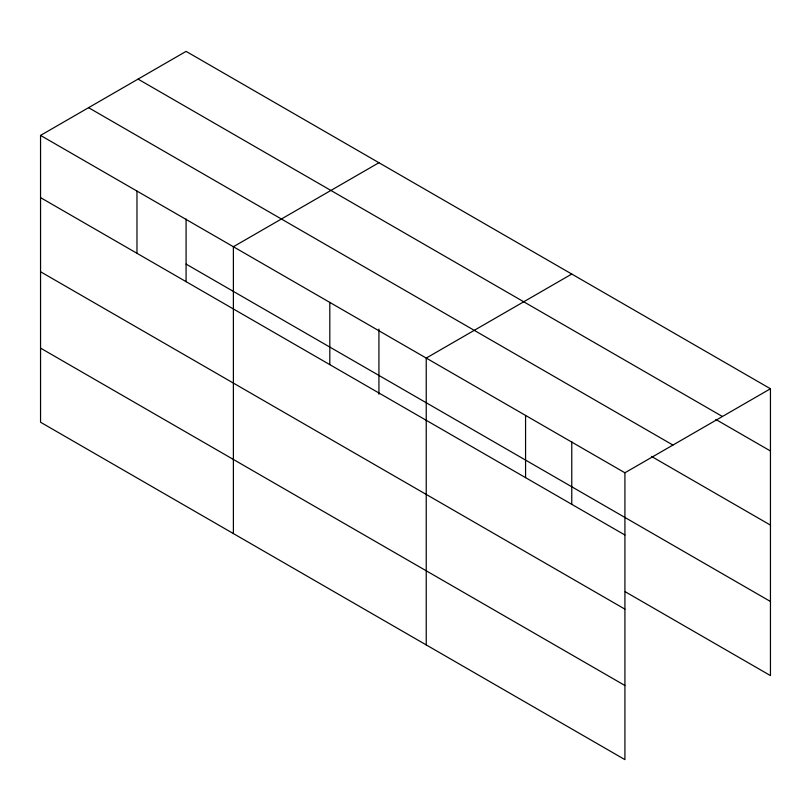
<?xml version="1.0" encoding="UTF-8"?>
<svg xmlns="http://www.w3.org/2000/svg" width="811" height="811" viewBox="0 0 811 811"><rect width="100%" height="100%" fill="white"/><g stroke="black" fill="none" stroke-linecap="round" stroke-linejoin="round"><path stroke-width="1.22" d="M624.916 609.132L624.916 472.783L40.55 135.407L40.55 422.237L624.916 759.623L624.916 609.132L40.55 271.756M625.261 591.766L770.45 675.593L770.45 388.763L186.084 51.377L40.55 135.407M378.93 162.717L233.386 246.737L233.386 533.577M571.765 274.047L426.231 358.077L426.231 644.907M624.916 472.783L770.45 388.763M138.063 79.113L722.419 416.489M715.87 419.469L770.45 450.987M88.581 107.681L672.937 445.057M651.456 456.411L770.45 525.102M186.084 264.092L770.45 601.478M40.55 197.631L624.916 535.007M40.55 348.122L624.916 685.498M571.765 441.691L571.765 504.351M525.569 415.435L525.569 477.659M378.93 329.104L378.93 394.278M329.813 302.412L329.813 364.636M186.084 219.021L186.084 281.681M136.968 191.072L136.968 253.296"/></g></svg>
